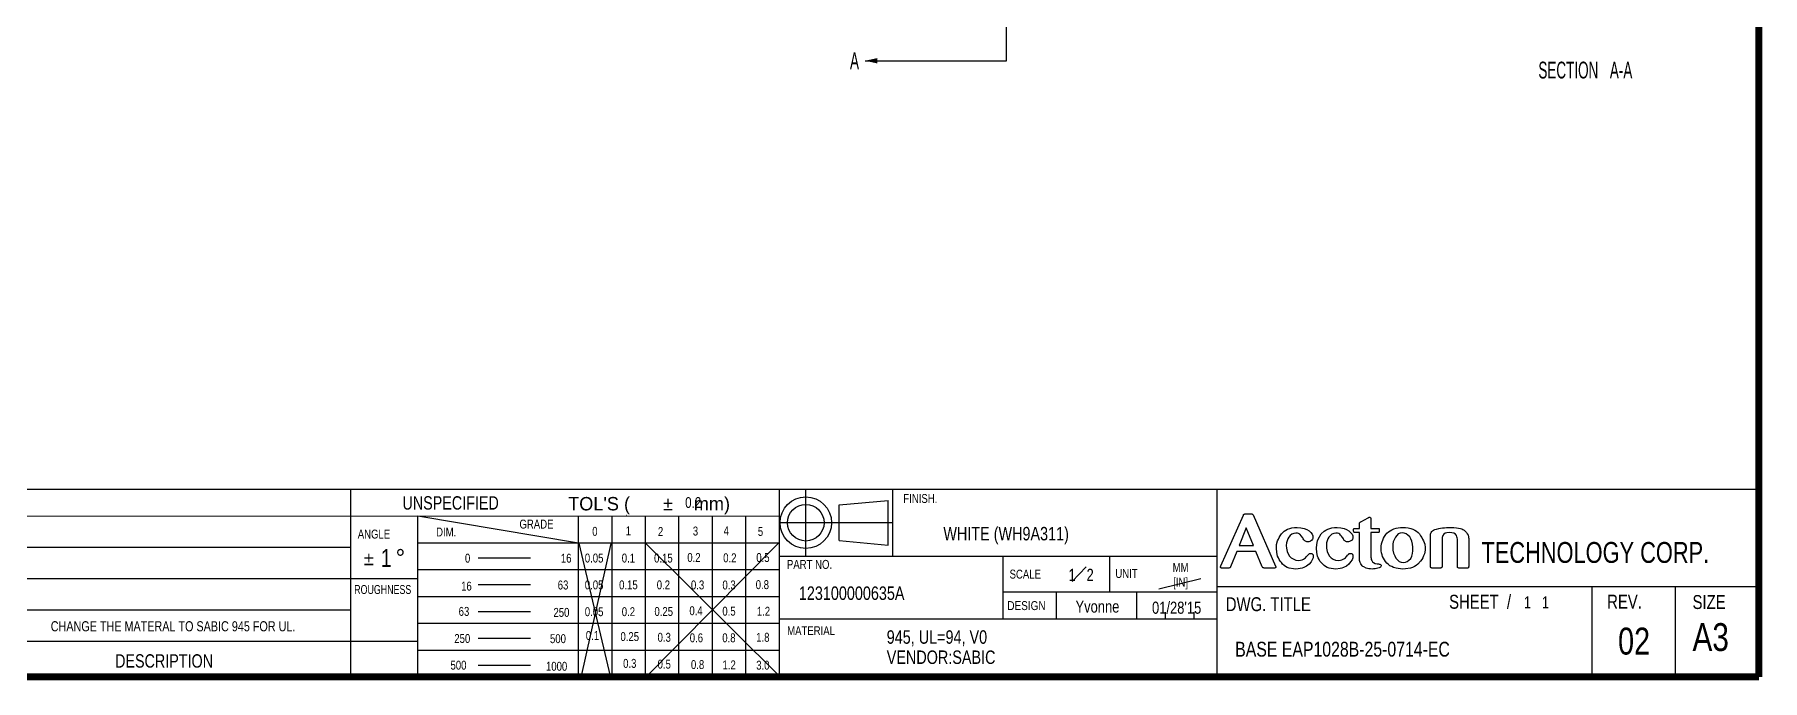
# Model space of a CAD drawing. Header units: millimetres. Extents: x -1 to 407, y -1 to 283.
# Drawn here: x 149.6 to 406.5, y -0.5 to 95.4 of the extents above; entities that cross this region are included whole.
import ezdxf
from ezdxf.enums import TextEntityAlignment as Align

# ---------------------------------------------------------------- set-up
doc = ezdxf.new("R2010")
doc.units = ezdxf.units.MM
doc.header["$LTSCALE"] = 23.1
doc.linetypes.add('PHANTOM', pattern=[0.8, 0.45, -0.05, 0.1, -0.05, 0.1, -0.05])
doc.layers.get('0').update_dxf_attribs({"linetype": 'CONTINUOUS'})
doc.layers.add('DEFAULT_3', color=7, linetype='PHANTOM')
doc.styles.get("Standard").update_dxf_attribs({"font": 'txt', "width": 0.6})
doc.styles.add('TEXTSTYLE_10', font='txt', dxfattribs={"width": 0.836201})
doc.styles.add('TEXTSTYLE_11', font='gdt', dxfattribs={"width": 1.166667})
doc.styles.add('TEXTSTYLE_2', font='txt', dxfattribs={"width": 0.8})
doc.styles.add('TEXTSTYLE_3', font='txt', dxfattribs={"width": 0.782203})
doc.styles.add('TEXTSTYLE_5', font='txt', dxfattribs={"width": 1.011905})
doc.styles.add('TEXTSTYLE_6', font='gdt', dxfattribs={"width": 1.011905})
doc.styles.add('TEXTSTYLE_7', font='txt', dxfattribs={"width": 0.741644})
doc.styles.add('TEXTSTYLE_8', font='txt', dxfattribs={"width": 0.833333})
doc.styles.add('TEXTSTYLE_9', font='gdt', dxfattribs={"width": 0.833333})
doc.dimstyles.get("Standard").update_dxf_attribs({"dimtxt": 2.5, "dimasz": 1.8, "dimexe": 0.05, "dimexo": 0.0625, "dimtad": 1, "dimzin": 0, "dimdsep": 46, "dimtxsty": 'Standard', "dimblk": '_FILLED', "dimblk1": '_FILLED', "dimblk2": '_FILLED', "dimcen": 0.09, "dimadec": 0, "dimazin": 0, "dimtol": 1, "dimtp": 0.01, "dimtm": 0.01, "dimtfac": 1, "dimtofl": 0, "dimtmove": 0, "dimatfit": 3, "dimldrblk": '_FILLED', "dimfxl": 1, "dimtolj": 1, "dimtzin": 0, "dimarcsym": 0})

# ---------------------------------------------------------------- blocks, each defined once
blk = doc.blocks.new('_FILLED')
at = {"color": 0, "linetype": 'ByBlock'}
blk.add_solid([(0, 0), (-1, 0.22), (-1, -0.22)], dxfattribs=at)

msp = doc.modelspace()

# ---------------------------------------------------------------- linework, layer by layer
at = {"color": 7, "linetype": 'Continuous'}
for p, q in [((109.5174, 27.8823), (405.9954, 27.8944)), ((196.5977, 0), (196.5977, 27.8876)), ((260.3406, 0), (260.3406, 27.8876)), ((264.2554, 17.9277), (264.2554, 27.8876)), ((269.1961, 25.5636), (276.5285, 26.2276)), ((276.5285, 19.5877), (276.5285, 26.2276)), ((277.1925, 17.9277), (277.1925, 27.8876)), ((325.4116, 0), (325.4116, 27.8944)), ((109.5409, 23.8988), (260.3406, 23.9036)), ((206.5575, 23.9036), (230.4611, 19.9197)), ((206.5575, 0), (206.5575, 23.9036)), ((230.4611, 0), (230.4611, 23.9036)), ((235.441, 0), (235.441, 23.9036)), ((240.421, 0), (240.421, 23.9036)), ((245.4009, 0), (245.4009, 23.9036)), ((250.3808, 0), (250.3808, 23.9036)), ((255.3607, 0), (255.3607, 23.9036)), ((269.1961, 20.2517), (269.1961, 25.5636)), ((325.9525, 16.5149), (329.3511, 24.0224)), ((329.3511, 24.1238), (329.4019, 24.1238)), ((329.3511, 24.0224), (329.3511, 24.1238)), ((329.4019, 24.1746), (329.5033, 24.1746)), ((329.4019, 24.1238), (329.4019, 24.1746)), ((329.5033, 24.1746), (329.554, 24.2253)), ((329.554, 24.2253), (330.5686, 24.2253)), ((330.5686, 24.2253), (330.6193, 24.1746)), ((330.6193, 24.1746), (330.67, 24.1746)), ((330.67, 24.1746), (330.7715, 24.0731)), ((330.7715, 24.0731), (334.1194, 16.4642)), ((346.801, 23.0586), (347.8662, 23.6166)), ((347.8662, 23.6166), (347.917, 23.6673)), ((347.917, 23.6673), (347.9677, 23.6673)), ((347.9677, 23.6673), (348.0184, 23.718)), ((348.0184, 23.718), (348.1199, 23.718)), ((348.1199, 23.718), (348.1706, 23.6673)), ((348.1706, 23.6673), (348.2213, 23.6673)), ((348.2213, 23.6673), (348.2213, 23.6166)), ((348.2213, 23.6166), (348.272, 23.5658)), ((348.272, 23.5658), (348.272, 22.0441)), ((277.1925, 22.9076), (260.3406, 22.9076)), ((329.7569, 22.1455), (328.6917, 19.5077)), ((330.8222, 19.5077), (329.7569, 22.1455)), ((334.5252, 20.4715), (334.6267, 20.7252)), ((334.6267, 20.7252), (334.7788, 20.9788)), ((334.7788, 20.9788), (334.9817, 21.2324)), ((334.9817, 21.2324), (335.3876, 21.6382)), ((335.3876, 21.6382), (335.8948, 21.9426)), ((335.8948, 21.9426), (336.2499, 22.0441)), ((336.0977, 20.7759), (335.9455, 20.5223)), ((336.3006, 21.0295), (336.0977, 20.7759)), ((336.2499, 22.0441), (336.5543, 22.1455)), ((336.5543, 21.1817), (336.3006, 21.0295)), ((336.5543, 22.1455), (336.9093, 22.1962)), ((336.8079, 21.2832), (336.5543, 21.1817)), ((337.1123, 21.3339), (336.8079, 21.2832)), ((336.9093, 22.1962), (337.3152, 22.1962)), ((337.3659, 21.3339), (337.1123, 21.3339)), ((337.3152, 22.1962), (337.8731, 22.1455)), ((337.5181, 21.2832), (337.3659, 21.3339)), ((337.721, 21.1817), (337.5181, 21.2832)), ((337.9746, 20.9281), (337.721, 21.1817)), ((337.8731, 22.1455), (338.3804, 22.0441)), ((338.0761, 20.7759), (337.9746, 20.9281)), ((338.1775, 20.6745), (338.0761, 20.7759)), ((338.2282, 20.5223), (338.1775, 20.6745)), ((338.3804, 22.0441), (338.7862, 21.8919)), ((338.7862, 21.8919), (339.0906, 21.689)), ((339.0906, 21.689), (339.3442, 21.4353)), ((339.3442, 21.4353), (339.5471, 21.1817)), ((339.5471, 21.1817), (339.6486, 20.9788)), ((339.6486, 20.573), (339.5978, 20.4715)), ((339.6486, 20.9788), (339.6486, 20.573)), ((340.4602, 20.4715), (340.9167, 21.2324)), ((340.9167, 21.2324), (341.3225, 21.6382)), ((341.3225, 21.6382), (341.5762, 21.7904)), ((341.5762, 21.7904), (341.8805, 21.9426)), ((341.8805, 21.9426), (342.1849, 22.0441)), ((342.0327, 20.7759), (341.8805, 20.5223)), ((342.2863, 21.0295), (342.0327, 20.7759)), ((342.1849, 22.0441), (342.4892, 22.1455)), ((342.4892, 21.1817), (342.2863, 21.0295)), ((342.4892, 22.1455), (342.8951, 22.1962)), ((342.7936, 21.2832), (342.4892, 21.1817)), ((343.098, 21.3339), (342.7936, 21.2832)), ((342.8951, 22.1962), (343.2501, 22.1962)), ((343.3009, 21.3339), (343.098, 21.3339)), ((343.2501, 22.1962), (343.8081, 22.1455)), ((343.5038, 21.2832), (343.3009, 21.3339)), ((343.6559, 21.1817), (343.5038, 21.2832)), ((343.7574, 21.0803), (343.6559, 21.1817)), ((343.9096, 20.9281), (343.7574, 21.0803)), ((343.8081, 22.1455), (344.3154, 22.0441)), ((344.011, 20.7759), (343.9096, 20.9281)), ((344.1125, 20.6745), (344.011, 20.7759)), ((344.2139, 20.5223), (344.1125, 20.6745)), ((344.3154, 22.0441), (344.6705, 21.8919)), ((344.6705, 21.8919), (345.0256, 21.689)), ((345.0256, 21.689), (345.2792, 21.4353)), ((345.2792, 21.4353), (345.4821, 21.1817)), ((345.4821, 21.1817), (345.5835, 20.9788)), ((345.5835, 20.573), (345.5328, 20.4715)), ((345.5835, 20.9788), (345.5835, 20.573)), ((345.685, 21.9426), (345.7357, 21.9426)), ((345.685, 21.6382), (345.685, 21.9426)), ((345.7357, 21.5368), (345.685, 21.6382)), ((345.7357, 22.0441), (346.5981, 22.0441)), ((345.7357, 21.9426), (345.7357, 22.0441)), ((345.7357, 21.4861), (345.7357, 21.5368)), ((345.7864, 21.4861), (345.7357, 21.4861)), ((345.7864, 21.4353), (345.7864, 21.4861)), ((346.5981, 21.4353), (345.7864, 21.4353)), ((346.5981, 22.9064), (346.7502, 23.0586)), ((346.5981, 22.0441), (346.5981, 22.9064)), ((346.5981, 17.2758), (346.5981, 21.4353)), ((346.7502, 23.0586), (346.801, 23.0586)), ((348.272, 22.0441), (349.5402, 22.0441)), ((349.4895, 21.4353), (348.272, 21.4353)), ((348.272, 21.4353), (348.272, 17.7831)), ((349.5402, 21.4861), (349.4895, 21.4861)), ((349.4895, 21.4861), (349.4895, 21.4353)), ((349.5402, 22.0441), (349.5402, 21.4861)), ((350.0475, 20.3194), (350.1489, 20.6237)), ((350.1489, 20.6237), (350.3011, 20.8774)), ((350.3011, 20.8774), (350.504, 21.131)), ((350.504, 21.131), (350.6562, 21.3339)), ((350.6562, 21.3339), (350.9098, 21.5368)), ((350.9098, 21.5368), (351.4171, 21.8412)), ((351.4171, 21.8412), (351.7214, 21.9933)), ((351.9243, 20.7759), (351.62, 20.0657)), ((351.7214, 21.9933), (352.0258, 22.0948)), ((352.1272, 21.0295), (351.9243, 20.7759)), ((352.0258, 22.0948), (352.3301, 22.1455)), ((352.3301, 21.2324), (352.1272, 21.0295)), ((352.3301, 22.1455), (352.6852, 22.1962)), ((352.6345, 21.3339), (352.3301, 21.2324)), ((352.9896, 21.3846), (352.6345, 21.3339)), ((352.6852, 22.1962), (353.4461, 22.1962)), ((353.2432, 21.3339), (352.9896, 21.3846)), ((353.5476, 21.2324), (353.2432, 21.3339)), ((353.4461, 22.1962), (353.8519, 22.1455)), ((353.8012, 21.0803), (353.5476, 21.2324)), ((354.0548, 20.8266), (353.8012, 21.0803)), ((353.8519, 22.1455), (354.207, 22.0441)), ((354.207, 20.5223), (354.0548, 20.8266)), ((354.207, 22.0441), (354.5114, 21.9426)), ((354.5114, 21.9426), (354.8157, 21.7904)), ((354.8157, 21.7904), (355.0694, 21.6382)), ((355.0694, 21.6382), (355.323, 21.4353)), ((355.323, 21.4353), (355.5259, 21.2324)), ((355.5259, 21.2324), (355.6781, 20.9788)), ((355.6781, 20.9788), (355.881, 20.7252)), ((355.881, 20.7252), (355.9824, 20.4715)), ((357.1491, 21.1817), (357.1999, 21.3339)), ((357.1491, 16.312), (357.1491, 21.1817)), ((357.1999, 21.3339), (357.2506, 21.4353)), ((357.2506, 21.4353), (357.352, 21.5875)), ((357.352, 21.5875), (357.4535, 21.689)), ((357.4535, 21.689), (357.6057, 21.7904)), ((357.6057, 21.7904), (357.8086, 21.8919)), ((357.8086, 21.8919), (358.0622, 21.9426)), ((358.0622, 21.9426), (358.3666, 22.0441)), ((358.3666, 22.0441), (358.6202, 22.0948)), ((358.6202, 22.0948), (358.9246, 22.1455)), ((358.9246, 20.8774), (358.8738, 20.7252)), ((358.8738, 20.7252), (358.8738, 16.3627)), ((358.9246, 22.1455), (359.2289, 22.1455)), ((358.9753, 21.0295), (358.9246, 20.8774)), ((359.1275, 21.1817), (358.9753, 21.0295)), ((359.3304, 21.3339), (359.1275, 21.1817)), ((359.2289, 22.1455), (359.5333, 22.1962)), ((359.584, 21.3846), (359.3304, 21.3339)), ((359.5333, 22.1962), (360.5985, 22.1962)), ((359.9391, 21.4353), (359.584, 21.3846)), ((360.3449, 21.3846), (359.9391, 21.4353)), ((360.5985, 21.3339), (360.3449, 21.3846)), ((360.5985, 22.1962), (361.0043, 22.1455)), ((360.8522, 21.1817), (360.5985, 21.3339)), ((361.0043, 21.0295), (360.8522, 21.1817)), ((361.0043, 22.1455), (361.613, 22.0441)), ((361.0551, 20.8266), (361.0043, 21.0295)), ((361.1058, 20.6745), (361.0551, 20.8266)), ((361.1565, 20.4715), (361.1058, 20.6745)), ((361.613, 22.0441), (361.816, 21.9933)), ((361.816, 21.9933), (361.9681, 21.8919)), ((361.9681, 21.8919), (362.0696, 21.8412)), ((362.0696, 21.8412), (362.171, 21.7904)), ((362.171, 21.7904), (362.5261, 21.4353)), ((362.5261, 21.4353), (362.6276, 21.2324)), ((362.6276, 21.2324), (362.729, 21.0803)), ((362.729, 21.0803), (362.7798, 20.8774)), ((362.7798, 20.8774), (362.7798, 20.7252)), ((362.7798, 20.7252), (362.8305, 20.573)), ((362.8305, 20.573), (362.8305, 16.4134)), ((139.0364, 19.2557), (196.5977, 19.2557)), ((206.5575, 19.9197), (260.3406, 19.9197)), ((230.5246, 19.8703), (235.1647, 0.1351)), ((235.2842, 19.7946), (230.7903, -0.1091)), ((240.4474, 19.8129), (260.3337, 0.1161)), ((260.1633, 19.8277), (240.4666, -0.0586)), ((269.1961, 20.2517), (276.5285, 19.5877)), ((328.3366, 18.6454), (327.4235, 16.3627)), ((331.1773, 18.6454), (328.3366, 18.6454)), ((328.6917, 19.5077), (330.8222, 19.5077)), ((332.1411, 16.3627), (331.1773, 18.6454)), ((334.2716, 19.6599), (334.4238, 20.2179)), ((334.2716, 19.1019), (334.2716, 19.6599)), ((334.3223, 18.4932), (334.2716, 19.1019)), ((334.4238, 17.9352), (334.3223, 18.4932)), ((334.4238, 20.2179), (334.5252, 20.4715)), ((335.7426, 19.9136), (335.6919, 19.5077)), ((335.6919, 19.5077), (335.7426, 19.1019)), ((335.8441, 20.2179), (335.7426, 19.9136)), ((335.7426, 19.1019), (335.8441, 18.6454)), ((335.9455, 20.5223), (335.8441, 20.2179)), ((335.8441, 18.6454), (335.9963, 18.2903)), ((335.9963, 18.2903), (336.1992, 17.9352)), ((338.3297, 20.3701), (338.2282, 20.5223)), ((338.4311, 20.2686), (338.3297, 20.3701)), ((338.4819, 20.2179), (338.4311, 20.2686)), ((338.6848, 20.1165), (338.4819, 20.2179)), ((338.7862, 20.0657), (338.6848, 20.1165)), ((339.0399, 20.0657), (338.7862, 20.0657)), ((338.7862, 17.9352), (338.8877, 18.0874)), ((338.8877, 18.0874), (339.1413, 18.341)), ((339.192, 20.1165), (339.0399, 20.0657)), ((339.1413, 18.341), (339.4964, 18.341)), ((339.2935, 20.1672), (339.192, 20.1165)), ((339.4457, 20.2686), (339.2935, 20.1672)), ((339.4964, 20.3194), (339.4457, 20.2686)), ((339.5978, 20.4715), (339.4964, 20.3194)), ((339.4964, 18.341), (339.5471, 18.2903)), ((339.5471, 18.2903), (339.5978, 18.2396)), ((339.5978, 18.2396), (339.6993, 18.1381)), ((339.6993, 18.1381), (339.6993, 17.6816)), ((340.2066, 19.1019), (340.2573, 19.6599)), ((340.2573, 18.4932), (340.2066, 19.1019)), ((340.2573, 19.6599), (340.3587, 20.2179)), ((340.3587, 17.9352), (340.2573, 18.4932)), ((340.3587, 20.2179), (340.4602, 20.4715)), ((341.8805, 20.5223), (341.6776, 19.9136)), ((341.6776, 19.9136), (341.6776, 19.1019)), ((341.6776, 19.1019), (341.7791, 18.6454)), ((341.7791, 18.6454), (341.9313, 18.2903)), ((341.9313, 18.2903), (342.1342, 17.9352)), ((344.2647, 20.3701), (344.2139, 20.5223)), ((344.3154, 20.2686), (344.2647, 20.3701)), ((344.4168, 20.2179), (344.3154, 20.2686)), ((344.5183, 20.1672), (344.4168, 20.2179)), ((344.569, 20.1165), (344.5183, 20.1672)), ((344.6705, 20.0657), (344.569, 20.1165)), ((344.9748, 20.0657), (344.6705, 20.0657)), ((344.7212, 17.9352), (344.8226, 18.0874)), ((344.8226, 18.0874), (344.8734, 18.1381)), ((344.8734, 18.1381), (344.9748, 18.1889)), ((345.127, 20.1165), (344.9748, 20.0657)), ((344.9748, 18.1889), (345.0256, 18.2396)), ((345.0256, 18.2903), (345.0763, 18.341)), ((345.0256, 18.2396), (345.0256, 18.2903)), ((345.0763, 18.341), (345.3806, 18.341)), ((345.2285, 20.1672), (345.127, 20.1165)), ((345.3806, 20.2686), (345.2285, 20.1672)), ((345.4821, 20.3194), (345.3806, 20.2686)), ((345.3806, 18.341), (345.4821, 18.2903)), ((345.5328, 20.4715), (345.4821, 20.3194)), ((345.4821, 18.2903), (345.5328, 18.2396)), ((345.5328, 18.2396), (345.5328, 18.1889)), ((345.5328, 18.1889), (345.5835, 18.1381)), ((345.5835, 18.1381), (345.5835, 17.6816)), ((349.7938, 19.4063), (349.8446, 19.7614)), ((349.7938, 18.7469), (349.7938, 19.4063)), ((349.8446, 18.4425), (349.7938, 18.7469)), ((349.8446, 19.7614), (349.946, 20.0657)), ((349.946, 18.1381), (349.8446, 18.4425)), ((349.946, 20.0657), (350.0475, 20.3194)), ((349.9967, 17.8845), (349.946, 18.1381)), ((351.62, 20.0657), (351.5692, 19.7107)), ((351.5692, 19.7107), (351.5692, 18.8483)), ((351.5692, 18.8483), (351.6707, 18.3918)), ((351.6707, 18.3918), (351.8229, 17.986)), ((351.8229, 17.986), (351.9751, 17.6309)), ((354.3592, 20.1672), (354.207, 20.5223)), ((354.4606, 19.7107), (354.3592, 20.1672)), ((354.3592, 17.9352), (354.4606, 18.341)), ((354.5114, 19.2541), (354.4606, 19.7107)), ((354.4606, 18.341), (354.5114, 18.7469)), ((354.5114, 18.7469), (354.5114, 19.2541)), ((355.9824, 20.4715), (356.1346, 20.2179)), ((356.1346, 17.986), (356.0332, 17.6816)), ((356.1346, 20.2179), (356.2868, 19.7107)), ((356.2361, 18.2903), (356.1346, 17.986)), ((356.2868, 18.5439), (356.2361, 18.2903)), ((356.2868, 19.7107), (356.3375, 19.2034)), ((356.3375, 18.899), (356.2868, 18.5439)), ((356.3375, 19.2034), (356.3375, 18.899)), ((361.1565, 16.2613), (361.1565, 20.4715)), ((206.5575, 15.9357), (260.3406, 15.9357)), ((215.5286, 17.6922), (223.3224, 17.6922)), ((260.3406, 17.9277), (325.4116, 17.9277)), ((293.5401, 17.9277), (293.5401, 8.6319)), ((305.9374, 16.3349), (303.8599, 14.1554)), ((309.4759, 12.6158), (309.4759, 17.9277)), ((325.851, 16.312), (325.9017, 16.312)), ((325.9017, 16.2613), (325.851, 16.312)), ((325.9017, 16.4134), (325.9525, 16.4642)), ((325.9017, 16.312), (325.9017, 16.4134)), ((325.9525, 16.2105), (325.9017, 16.2613)), ((325.9525, 16.4642), (325.9525, 16.5149)), ((326.0032, 16.2105), (325.9525, 16.2105)), ((326.0539, 16.1598), (326.0032, 16.2105)), ((327.1699, 16.1598), (326.0539, 16.1598)), ((327.2714, 16.2105), (327.1699, 16.1598)), ((327.3221, 16.2105), (327.2714, 16.2105)), ((327.4235, 16.312), (327.3221, 16.2105)), ((327.4235, 16.3627), (327.4235, 16.312)), ((332.1918, 16.312), (332.1411, 16.3627)), ((332.2425, 16.2613), (332.1918, 16.312)), ((332.2425, 16.2105), (332.2425, 16.2613)), ((332.344, 16.2105), (332.2425, 16.2105)), ((332.3947, 16.1598), (332.344, 16.2105)), ((334.0179, 16.1598), (332.3947, 16.1598)), ((334.0687, 16.2105), (334.0179, 16.1598)), ((334.1194, 16.2105), (334.0687, 16.2105)), ((334.1194, 16.4642), (334.1194, 16.4134)), ((334.1194, 16.4134), (334.1701, 16.4134)), ((334.1701, 16.2613), (334.1194, 16.2613)), ((334.1194, 16.2613), (334.1194, 16.2105)), ((334.1701, 16.4134), (334.1701, 16.2613)), ((334.5252, 17.6816), (334.4238, 17.9352)), ((334.6267, 17.428), (334.5252, 17.6816)), ((334.7788, 17.1743), (334.6267, 17.428)), ((334.9817, 16.9714), (334.7788, 17.1743)), ((335.1339, 16.7685), (334.9817, 16.9714)), ((335.3876, 16.5656), (335.1339, 16.7685)), ((335.5905, 16.4134), (335.3876, 16.5656)), ((335.8441, 16.2613), (335.5905, 16.4134)), ((336.1485, 16.1598), (335.8441, 16.2613)), ((336.7572, 16.0584), (336.1485, 16.1598)), ((336.1992, 17.9352), (336.4528, 17.6816)), ((336.4528, 17.6816), (336.8079, 17.4787)), ((337.1123, 16.0076), (336.7572, 16.0584)), ((336.8079, 17.4787), (337.1123, 17.3265)), ((337.1123, 17.3265), (337.5181, 17.2758)), ((337.4673, 16.0584), (337.1123, 16.0076)), ((338.0761, 16.1598), (337.4673, 16.0584)), ((337.5181, 17.2758), (337.8224, 17.3265)), ((337.8224, 17.3265), (338.0761, 17.3772)), ((338.0761, 17.3772), (338.279, 17.4787)), ((338.3297, 16.2613), (338.0761, 16.1598)), ((338.279, 17.4787), (338.4311, 17.5801)), ((338.7355, 16.4642), (338.3297, 16.2613)), ((338.4311, 17.5801), (338.5833, 17.6816)), ((338.5833, 17.6816), (338.6848, 17.8338)), ((338.6848, 17.8338), (338.7862, 17.9352)), ((339.0906, 16.7685), (338.7355, 16.4642)), ((339.3949, 17.0729), (339.0906, 16.7685)), ((339.6993, 17.6816), (339.3949, 17.0729)), ((340.4602, 17.6816), (340.3587, 17.9352)), ((340.6124, 17.428), (340.4602, 17.6816)), ((340.7138, 17.1743), (340.6124, 17.428)), ((341.3225, 16.5656), (340.7138, 17.1743)), ((341.5254, 16.4134), (341.3225, 16.5656)), ((341.7791, 16.2613), (341.5254, 16.4134)), ((342.0834, 16.1598), (341.7791, 16.2613)), ((342.3878, 16.1091), (342.0834, 16.1598)), ((342.1342, 17.9352), (342.3878, 17.6816)), ((342.3878, 17.6816), (342.6921, 17.4787)), ((343.098, 16.0076), (342.3878, 16.1091)), ((342.6921, 17.4787), (343.0472, 17.3265)), ((343.0472, 17.3265), (343.453, 17.2758)), ((343.7067, 16.1091), (343.098, 16.0076)), ((343.453, 17.2758), (343.7574, 17.3265)), ((343.9603, 16.1598), (343.7067, 16.1091)), ((343.7574, 17.3265), (343.9603, 17.3772)), ((343.9603, 17.3772), (344.1632, 17.4787)), ((344.2139, 16.2613), (343.9603, 16.1598)), ((344.1632, 17.4787), (344.3661, 17.5801)), ((344.6705, 16.4642), (344.2139, 16.2613)), ((344.3661, 17.5801), (344.5183, 17.6816)), ((344.5183, 17.6816), (344.6197, 17.8338)), ((344.6197, 17.8338), (344.7212, 17.9352)), ((345.0256, 16.7685), (344.6705, 16.4642)), ((345.2792, 17.0729), (345.0256, 16.7685)), ((345.4821, 17.3772), (345.2792, 17.0729)), ((345.5835, 17.6816), (345.4821, 17.3772)), ((346.6488, 17.1236), (346.5981, 17.2758)), ((346.6995, 16.9714), (346.6488, 17.1236)), ((346.801, 16.8193), (346.6995, 16.9714)), ((346.9024, 16.6671), (346.801, 16.8193)), ((347.0039, 16.5149), (346.9024, 16.6671)), ((347.1053, 16.4134), (347.0039, 16.5149)), ((347.2575, 16.3627), (347.1053, 16.4134)), ((347.5619, 16.1598), (347.2575, 16.3627)), ((347.9677, 16.0584), (347.5619, 16.1598)), ((348.2213, 16.0584), (347.9677, 16.0584)), ((348.4749, 16.0076), (348.2213, 16.0584)), ((348.272, 17.7831), (348.3228, 17.6309)), ((348.3228, 17.6309), (348.3228, 17.428)), ((348.3228, 17.428), (348.4242, 17.2758)), ((348.4242, 17.2758), (348.5257, 17.0729)), ((348.6778, 16.0584), (348.4749, 16.0076)), ((348.5257, 17.0729), (348.6778, 16.9714)), ((348.6778, 16.9714), (348.9315, 16.87)), ((348.9315, 16.0584), (348.6778, 16.0584)), ((348.9315, 16.87), (349.2358, 16.8193)), ((349.1344, 16.1091), (348.9315, 16.0584)), ((349.3373, 16.1598), (349.1344, 16.1091)), ((349.2358, 16.8193), (349.4387, 16.8193)), ((349.5402, 16.2105), (349.3373, 16.1598)), ((349.4387, 16.8193), (349.5402, 16.7685)), ((349.5402, 16.7685), (349.6416, 16.7685)), ((349.6924, 16.312), (349.5402, 16.2105)), ((349.6416, 16.7685), (349.6924, 16.7178)), ((349.6924, 16.7178), (349.7431, 16.6671)), ((349.7431, 16.4134), (349.6924, 16.312)), ((349.7431, 16.6671), (349.7938, 16.6163)), ((349.7938, 16.5149), (349.7431, 16.4134)), ((349.7938, 16.6163), (349.7938, 16.5149)), ((350.1489, 17.6309), (349.9967, 17.8845)), ((350.3011, 17.3772), (350.1489, 17.6309)), ((350.4533, 17.1236), (350.3011, 17.3772)), ((350.6562, 16.9207), (350.4533, 17.1236)), ((350.9098, 16.7178), (350.6562, 16.9207)), ((351.1127, 16.5149), (350.9098, 16.7178)), ((351.4171, 16.4134), (351.1127, 16.5149)), ((351.6707, 16.2613), (351.4171, 16.4134)), ((352.0258, 16.1598), (351.6707, 16.2613)), ((351.9751, 17.6309), (352.4823, 17.1236)), ((352.3301, 16.1091), (352.0258, 16.1598)), ((353.0403, 16.0076), (352.3301, 16.1091)), ((352.4823, 17.1236), (352.7867, 17.0222)), ((352.7867, 17.0222), (353.091, 16.9714)), ((353.4461, 16.0584), (353.0403, 16.0076)), ((353.091, 16.9714), (353.4461, 17.0222)), ((353.4461, 17.0222), (353.6997, 17.1236)), ((354.1563, 16.1598), (353.4461, 16.0584)), ((353.6997, 17.1236), (353.9534, 17.3265)), ((353.9534, 17.3265), (354.207, 17.5801)), ((354.4606, 16.2613), (354.1563, 16.1598)), ((354.207, 17.5801), (354.3592, 17.9352)), ((354.765, 16.4134), (354.4606, 16.2613)), ((355.0186, 16.5656), (354.765, 16.4134)), ((355.2723, 16.7685), (355.0186, 16.5656)), ((355.6781, 17.1743), (355.2723, 16.7685)), ((355.881, 17.428), (355.6781, 17.1743)), ((356.0332, 17.6816), (355.881, 17.428)), ((357.1999, 16.2613), (357.1491, 16.312)), ((357.1999, 16.2105), (357.1999, 16.2613)), ((357.3013, 16.2105), (357.1999, 16.2105)), ((357.352, 16.1598), (357.3013, 16.2105)), ((358.6202, 16.1598), (357.352, 16.1598)), ((358.6709, 16.2105), (358.6202, 16.1598)), ((358.7724, 16.2105), (358.6709, 16.2105)), ((358.8231, 16.2613), (358.7724, 16.2105)), ((358.8738, 16.3627), (358.8231, 16.312)), ((358.8231, 16.312), (358.8231, 16.2613)), ((361.2072, 16.2613), (361.1565, 16.2613)), ((361.2072, 16.2105), (361.2072, 16.2613)), ((361.258, 16.2105), (361.2072, 16.2105)), ((361.3594, 16.1598), (361.258, 16.2105)), ((362.6783, 16.1598), (361.3594, 16.1598)), ((362.729, 16.2105), (362.6783, 16.1598)), ((362.7798, 16.2105), (362.729, 16.2105)), ((362.8305, 16.4134), (362.7798, 16.3627)), ((362.7798, 16.3627), (362.7798, 16.2105)), ((139.0364, 14.6078), (206.5575, 14.6078)), ((215.5286, 13.7083), (223.3224, 13.7083)), ((323.0191, 14.5918), (316.7385, 13.0457)), ((325.4116, 13.4306), (405.9954, 13.4306)), ((381.2004, 0), (381.2004, 13.4306)), ((393.5979, 0), (393.5979, 13.4306)), ((206.5575, 11.9518), (260.3406, 11.9518)), ((293.5401, 12.6158), (325.4116, 12.6158)), ((301.508, 12.6158), (301.508, 8.6319)), ((313.495, 8.6282), (313.495, 12.5872)), ((139.0364, 9.9598), (196.5977, 9.9598)), ((206.5575, 7.9679), (260.3406, 7.9679)), ((215.5286, 9.7244), (223.3224, 9.7244)), ((260.3406, 8.6319), (325.4116, 8.6319)), ((317.7526, 8.6319), (317.7526, 9.6078)), ((322.0062, 8.6319), (322.0062, 9.6078)), ((139.0364, 5.3119), (206.5575, 5.3119)), ((215.5286, 5.7404), (223.3224, 5.7404)), ((206.5575, 3.9839), (260.3406, 3.9839)), ((215.5286, 1.7565), (223.3224, 1.7565))]:
    msp.add_line(p, q, dxfattribs=at)
at = {"color": 7, "linetype": 'Continuous', "const_width": 1.0331}
for points in [[(405.9954, 0), (405.9954, 281.9972)], [(0, 0), (405.9954, 0)]]:
    msp.add_lwpolyline(points, dxfattribs=at)
at = {"color": 7, "linetype": 'Continuous'}
for radius in [3.8276, 2.7193]:
    msp.add_circle((264.2554, 22.9076), radius, dxfattribs=at)
at = {"layer": 'DEFAULT_3', "color": 7, "linetype": 'PHANTOM'}
msp.add_line((294.0806, 91.5206), (294.0806, 234.9622), dxfattribs=at)

# ---------------------------------------------------------------- texts
at = {"color": 7, "linetype": 'Continuous', "width": 0.6}
msp.add_text('A', height=2.5, dxfattribs=at).set_placement((270.8306, 90.2706))
at = {"color": 2, "linetype": 'Continuous', "width": 0.6}
for s, p in [('SECTION ', (382.6659, 88.8873)), ('A-A', (387.1659, 88.8873))]:
    msp.add_text(s, height=2.5, dxfattribs=at).set_placement(p, align=Align.RIGHT)
at = {"color": 7, "linetype": 'Continuous'}
for s, height, style, width, p in [('UNSPECIFIED', 1.991968, 'TEXTSTYLE_2', 0.8, (204.2791, 24.8509)), ("TOL'S (", 1.99197, 'TEXTSTYLE_5', 1.011905, (228.9195, 24.7324)), ('   mm)', 1.99197, 'TEXTSTYLE_5', 1.011905, (245.3532, 24.7324)), ('ANGLE', 1.32798, 'TEXTSTYLE_2', 0.8, (197.6311, 20.5558)), ('1', 2.656, 'TEXTSTYLE_8', 0.833333, (201.0464, 16.3408)), ('TECHNOLOGY CORP.', 3.099375, 'TEXTSTYLE_3', 0.782203, (364.7297, 16.9407)), ('PART NO.', 1.32798, 'TEXTSTYLE_2', 0.8, (261.4544, 16.051)), ('SCALE', 1.32798, 'TEXTSTYLE_2', 0.8, (294.5617, 14.6093)), ('UNIT', 1.32798, 'TEXTSTYLE_2', 0.8, (310.2885, 14.6964)), ('ROUGHNESS', 1.32798, 'TEXTSTYLE_7', 0.741644, (197.1023, 12.3213)), ('DESIGN', 1.32798, 'TEXTSTYLE_10', 0.836201, (294.2253, 9.928)), ('DWG. TITLE', 2.06625, 'TEXTSTYLE_2', 0.8, (326.7116, 9.7706)), ('SHEET  /', 2.06625, 'TEXTSTYLE_2', 0.8, (359.9183, 10.1293)), ('REV.', 2.06625, 'TEXTSTYLE_2', 0.8, (383.4225, 10.1472)), ('SIZE', 2.06625, 'TEXTSTYLE_2', 0.8, (396.1172, 10.0904)), ('MATERIAL', 1.32798, 'TEXTSTYLE_2', 0.8, (261.4873, 6.2041)), ('DESCRIPTION', 1.991968, 'TEXTSTYLE_2', 0.8, (161.5456, 1.3784))]:
    msp.add_text(s, height=height, dxfattribs=dict(at, style=style, width=width)).set_placement(p)
for s, height, style, p in [('`', 1.992, 'TEXTSTYLE_6', (243.0292, 24.7324)), ('`', 2, 'TEXTSTYLE_11', (198.5442, 16.597)), ('~', 2.656, 'TEXTSTYLE_9', (203.2597, 16.3408))]:
    msp.add_text(s, height=height, dxfattribs=dict(at, style=style)).set_placement(p)
at = {"color": 7, "linetype": 'Continuous', "style": 'TEXTSTYLE_2', "width": 0.8}
for s, height, p in [('0.2', 1.60675, (247.5113, 25.1)), ('FINISH.', 1.32798, (281.2904, 25.8382)), ('GRADE', 1.32798, (224.2037, 22.0357)), ('.', 1.328, (237.5651, 23.8985)), ('DIM.', 1.32798, (210.7818, 20.8594)), ('0', 1.328, (232.8915, 20.9597)), ('1', 1.328, (237.8775, 21.0326)), ('2', 1.328, (242.662, 20.9414)), ('3', 1.328, (247.8494, 21.0053)), ('4', 1.328, (252.4325, 21.0509)), ('5', 1.328, (257.5193, 20.9414)), ('0', 1.328, (213.9673, 16.9746)), ('16', 1.32798, (228.6231, 16.9746)), ('0.05', 1.32798, (232.7781, 16.9929)), ('0.1', 1.32798, (237.8775, 16.9929)), ('0.15', 1.32798, (243.0775, 16.9929)), ('0.2', 1.32798, (247.6228, 17.0852)), ('0.2', 1.32798, (252.9613, 17.0294)), ('0.5', 1.32798, (257.8844, 17.0749)), ('MM', 1.32798, (319.9894, 15.6053)), ('16', 1.32798, (213.7911, 12.8255)), ('63', 1.32798, (228.1573, 12.9896)), ('0.05', 1.32798, (232.7781, 13.0089)), ('0.15', 1.32798, (237.8775, 13.0089)), ('0.2', 1.32798, (243.0775, 13.0089)), ('0.3', 1.32798, (248.1642, 12.9987)), ('0.3', 1.32798, (252.848, 12.9896)), ('0.8', 1.32798, (257.7963, 13.0443)), ('[IN]', 1.32798, (319.9894, 13.392)), ('63', 1.32798, (213.4259, 9.0684)), ('0.05', 1.32798, (232.7781, 9.025)), ('0.2', 1.32798, (237.8775, 9.025)), ('0.25', 1.32798, (243.1315, 9.0593)), ('0.4', 1.32798, (247.9376, 9.1687)), ('0.5', 1.32798, (252.8354, 9.1049)), ('1.2', 1.32798, (257.9599, 9.0866)), ('250', 1.32798, (227.918, 8.9225)), ('A3', 4.1325, (398.8181, 3.8529)), ('250', 1.32798, (213.1741, 5.0469)), ('500', 1.32798, (227.4018, 5.0195)), ('0.1', 1.32798, (232.5362, 5.4933)), ('0.25', 1.32798, (238.0789, 5.3296)), ('0.3', 1.32798, (243.2034, 5.2202)), ('0.6', 1.32798, (247.9879, 5.1472)), ('0.8', 1.32798, (252.8228, 5.1472)), ('1.8', 1.32798, (257.8718, 5.2202)), ('0.3', 1.32798, (238.0789, 1.3457)), ('0.5', 1.32798, (243.2034, 1.2362)), ('500', 1.32798, (212.6075, 1.0801)), ('1000', 1.32798, (227.2004, 0.916)), ('0.8', 1.32798, (248.1642, 1.1713)), ('1.2', 1.32798, (252.8606, 1.1257)), ('3.0', 1.32798, (257.8718, 1.0801))]:
    msp.add_text(s, height=height, dxfattribs=at).set_placement(p, align=Align.CENTER)
at = {"color": 2, "linetype": 'Continuous', "style": 'TEXTSTYLE_2', "width": 0.8}
for s, height, p in [('WHITE (WH9A311)', 1.999996, (284.7137, 20.2824)), ('123100000635A ', 1.999996, (263.2228, 11.4379)), ('945, UL=94, V0', 1.999996, (276.2912, 4.9258)), ('BASE EAP1028B-25-0714-EC', 2.2, (328.1082, 3.0178)), ('VENDOR:SABIC ', 1.999996, (276.2912, 1.9258))]:
    msp.add_text(s, height=height, dxfattribs=at).set_placement(p)
for s, height, p in [('1   2', 1.8, (305.2042, 14.2648)), ('Yvonne', 1.8, (307.6246, 9.5509)), ("01/28'15", 1.8, (319.4019, 9.3809)), ('1   1', 1.8, (372.9105, 10.1701)), ('CHANGE THE MATERAL TO SABIC 945 FOR UL.', 1.5, (170.1713, 6.7725)), ('02', 4, (387.4249, 3.3184))]:
    msp.add_text(s, height=height, dxfattribs=at).set_placement(p, align=Align.CENTER)

# ---------------------------------------------------------------- leaders
at = {"color": 7, "linetype": 'Continuous'}
msp.add_leader([(273.0806, 91.5206), (294.0806, 91.5206)], dimstyle='Standard', override={"dimtad": 0}, dxfattribs=at)

doc.saveas('drawing.dxf')
